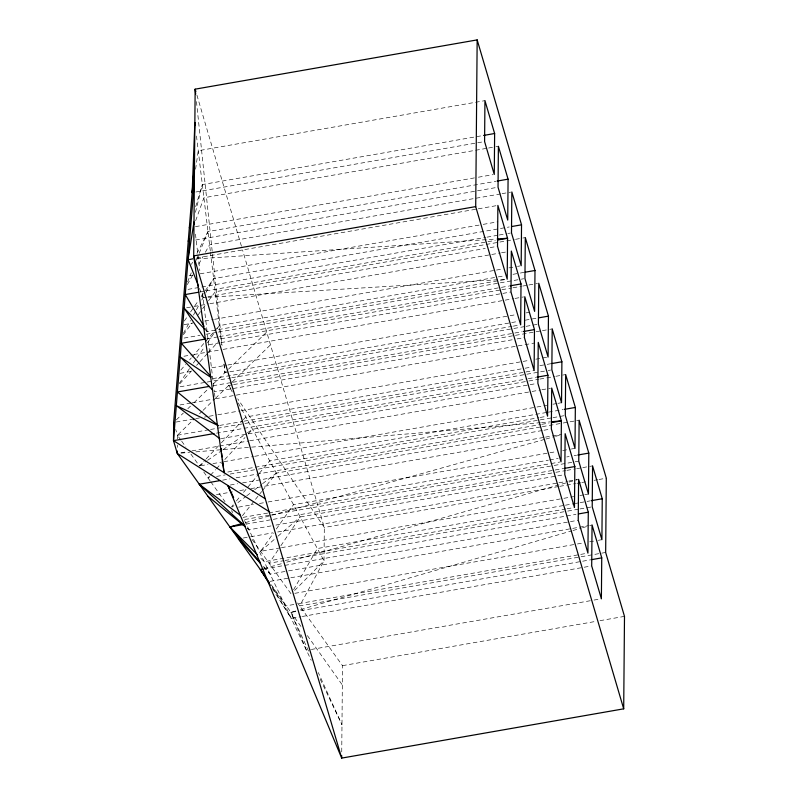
<?xml version="1.0" encoding="UTF-8"?>
<svg xmlns="http://www.w3.org/2000/svg" width="798" height="798" viewBox="0 0 798 798"><rect width="100%" height="100%" fill="white"/><g stroke="black" fill="none" stroke-linecap="round" stroke-linejoin="round"><path stroke-width="0.6" stroke-dasharray="3.99 2.99" d="M177.316 447.379L177.346 444.955M177.395 438.89L177.425 435.249L175.71 429.444M341.744 751.925L342.492 665.652L297.564 602.929M195.57 169.216L198.253 150.722L484.945 100.638M195.43 212.348L202.323 184.577L482.351 135.65M195.66 206.722L202.323 184.577M195.66 220.687L203.909 197.744L487.349 148.219M187.57 282.003L191.281 272.846M196.378 260.238L198.702 254.512M199.161 253.365L207.979 231.59L495.827 181.306M191.47 264.377L192.567 262.193M196.976 253.445L207.979 231.59M183.37 333.355L190.493 320.477M193.455 315.11L195.829 310.811M196.428 309.744L198.802 305.444M201.764 300.078L203.55 296.856M205.924 292.567L213.635 278.612L509.264 226.961M187.321 284.637L192.737 274.941M198.742 264.158L202.951 256.617M205.355 252.308L209.565 244.757L500.835 193.874M293.574 589.742L317.345 548.535L564.186 505.413M278.103 549.882L269.135 563.248L283.819 560.685M280.866 545.762L300.188 516.964L554.64 472.516M184.288 321.045L187.789 315.998M190.582 311.948L194.074 306.901M194.772 305.893L198.263 300.836M201.056 296.796L204.547 291.749M205.256 290.731L213.635 278.612M179.291 383.359L189.814 368.167M193.325 363.1L196.128 359.05M196.837 358.043L204.547 346.901M207.36 342.851L214.373 332.716M217.186 328.666L219.29 325.634L497.054 277.106M280.218 547.867L260.567 551.308L273.465 533.064M276.327 529.014L293.514 504.685L548.366 460.167M183.36 334.721L192.248 322.741M198.183 314.751L201.884 309.754M202.622 308.756L207.809 301.764M208.547 300.766L215.221 291.779L514.271 239.53M242.422 515.737L261.704 491.528M262.472 490.561L276.367 473.124L541.114 426.87M231.59 506.73L233.176 504.815M236.358 500.994L240.318 496.206M243.5 492.386L258.582 474.231M259.37 473.274L269.694 460.845L547.119 412.376M180.787 370.073L185.595 364.516M189.615 359.888L191.211 358.033M192.019 357.115L204.847 342.292M205.655 341.374L219.29 325.634M179.829 383.738L191.56 370.9M196.577 365.394L199.091 362.641M199.929 361.723L207.47 353.474M208.308 352.556L219.201 340.626M209.674 476.087L207.999 477.922L211.679 477.274M210.512 475.169L215.56 469.663M216.398 468.745L221.445 463.229M224.807 459.558L244.976 437.533M248.338 433.863L252.537 429.274L527.598 381.225M190.912 454.082L199.44 465.972L205.345 459.738M206.193 458.85L220.537 443.708M221.385 442.82L242.492 420.566M243.33 419.668L245.864 417.005L523.927 368.427M294.602 590.48L324.018 560.804L324.307 527.468L242.522 249.904M176.308 419.888L183.38 413.015M187.809 408.726L190.463 406.152M193.994 402.711L209.026 388.107M213.445 383.818L266.731 332.058M180.976 440.207L177.425 435.249L194.223 418.93M199.53 413.783L202.183 411.199M203.071 410.342L214.562 399.18M215.45 398.322L231.38 382.841M232.268 381.983L270.492 344.846M260.567 551.308L277.155 536.924M278.073 536.126L300.188 516.964M231.979 507.129L233.954 505.613M237.894 502.59L245.784 496.546M246.772 495.787L253.674 490.501M254.662 489.743L261.564 484.456M262.552 483.698L276.367 473.124M199.44 465.972L206.582 461.035M207.6 460.326L221.904 450.451M222.921 449.743L246.412 433.514M247.43 432.805L252.537 429.274M295.759 610.979L290.971 612.375L269.674 582.56M300.537 609.592L571.737 530.889M572.934 530.54L581.303 528.116M582.49 527.767L588.465 526.032M589.662 525.692L592.056 524.994M263.998 568.635L281.943 563.538M286.721 562.181L567.837 482.391M569.034 482.052L577.403 479.678M245.415 522.62L270.562 515.618M271.759 515.289L544.785 439.349M545.982 439.01L554.371 436.676M555.568 436.346L561.553 434.681M195.829 192.009L484.586 141.555M488.576 148.009L494.71 146.932M495.937 146.722L498.391 146.293M195.46 226.632L477.124 177.425M478.351 177.216L493.044 174.642M195.58 240.058L498.042 187.211M502.062 193.655L510.62 192.158M189.306 259.24L195.43 258.173M196.647 257.963L477.064 209.036M478.291 208.817L496.655 205.615M189.096 275.749L192.767 275.111M200.118 273.824L481.992 224.587M483.209 224.368L497.922 221.804M187.999 289.385L485.763 237.365M486.98 237.156L498.012 235.22M499.239 235.011L506.59 233.724M507.817 233.515L510.261 233.086M199.959 291.988L204.867 291.13M206.093 290.921L486.73 241.914M487.957 241.694L495.309 240.417M515.498 239.32L521.623 238.243M522.85 238.033L525.303 237.605M186.612 307.779L192.737 306.701M193.964 306.492L208.667 303.918M209.894 303.709L490.501 254.692M491.728 254.482L500.306 252.986M501.533 252.767L507.658 251.699M183.949 324.656L192.537 323.16M204.797 321.015L213.385 319.519M214.602 319.3L502.78 268.956M508.915 267.889L516.276 266.602M517.503 266.382L519.947 265.953M498.281 276.886L504.396 275.819M512.964 274.322L519.079 273.255M520.306 273.046L523.977 272.397M184.079 338.073L200.019 335.29M206.153 334.222L217.186 332.297M218.413 332.078L520.037 279.38M521.264 279.17L523.717 278.741M207.091 338.771L218.123 336.846M219.35 336.626L500.176 287.569M501.393 287.36L508.755 286.073M220.866 338.801L500.705 289.903M501.932 289.694L511.757 287.978M512.984 287.769L521.573 286.263M522.8 286.053L527.707 285.195M528.934 284.976L537.523 283.48M219.709 342.831L208.687 344.746L207.33 342.721M220.926 342.611L510.979 291.978M183.919 356.257L192.498 354.761M193.724 354.541L221.934 349.624M223.161 349.404L503.937 300.357M505.164 300.138L513.752 298.642M514.979 298.432L523.558 296.926M180.029 373.344L191.071 371.419M211.929 367.778L226.662 365.205M227.889 364.985L508.865 315.898M510.092 315.689L516.226 314.611M526.042 312.896L529.722 312.257M223.929 364.187L224.946 372.646L228.617 372.008M229.844 371.798L510.451 322.771M511.678 322.552L517.802 321.484M525.164 320.197L536.186 318.272M212.757 378.631L512.077 326.352M513.304 326.133L518.211 325.275M180.158 386.771L205.924 382.262M207.151 382.052L230.462 377.983M231.689 377.763L512.635 328.686M513.862 328.467L524.904 326.542M526.131 326.322L538.401 324.178M213.006 385.743L231.41 382.531M232.637 382.322L513.613 333.235M514.84 333.015L522.201 331.729M232.258 391.968L228.707 385.434L232.388 384.796M233.614 384.576L514.221 335.549M515.448 335.34L541.184 330.841M542.401 330.631L548.535 329.564M549.762 329.345L552.206 328.916M512.176 339.778L214.343 391.798L202.163 290.243M517.074 338.921L524.426 337.634M179.999 404.955L191.041 403.03M192.268 402.81L214.353 398.95M215.58 398.741L534.56 343.01M176.119 422.042L194.532 418.82M195.759 418.611L199.44 417.962M204.348 417.105L208.029 416.466M209.256 416.247L216.627 414.96M217.854 414.751L239.949 410.89M241.176 410.671L529.673 360.267M535.807 359.2L546.859 357.265M525.144 368.207L531.269 367.14M539.847 365.644L545.972 364.576M547.199 364.357L550.869 363.718M219.64 425.444L242.891 421.384M244.108 421.174L534.111 370.511M177.425 435.249L209.345 429.673M210.572 429.464L243.719 423.668M244.946 423.459L546.939 370.701M548.166 370.481L550.62 370.053M216.467 433.144L527.059 378.89M528.286 378.671L535.648 377.384M528.825 381.005L538.65 379.289M539.877 379.08L554.61 376.506M555.837 376.287L565.662 374.571M221.226 438.611L247.001 434.112M248.228 433.893L536.655 383.509M180.947 452.795L187.091 451.728M191.999 450.87L248.467 440.995M249.694 440.785L530.82 391.668M532.047 391.459L540.645 389.953M541.872 389.743L550.46 388.237M200.667 465.753L208.029 464.466M212.936 463.608L222.762 461.892M223.989 461.683L253.445 456.536M254.672 456.316L535.757 407.209M536.984 407L546.81 405.284M552.944 404.217L556.625 403.569M557.852 403.359L561.533 402.711M548.346 412.167L563.069 409.593M227.749 472.037L538.989 417.663M540.216 417.444L545.114 416.596M216.587 476.416L225.186 474.91M230.093 474.052L257.106 469.334M258.333 469.124L551.797 417.853M553.024 417.643L564.076 415.708M222.602 480.157L229.964 478.87M236.098 477.793L540.515 424.546M541.742 424.337L549.104 423.05M542.341 426.651L561.952 423.229M563.179 423.01L575.438 420.875M576.665 420.656L579.119 420.227M230.283 485.034L237.634 483.748M242.542 482.89L542.76 430.441M543.987 430.232L550.111 429.164M216.428 494.67L232.388 491.877M239.759 490.59L245.894 489.513M250.811 488.655L544.276 437.334M545.503 437.114L561.463 434.321M238.602 507.139L253.335 504.565M259.47 503.488L266.831 502.201M268.058 501.992L556.575 451.588M562.71 450.511L570.081 449.224M571.308 449.015L574.989 448.366M549.593 459.947L558.171 458.451M566.75 456.955L569.193 456.526M574.101 455.668L576.545 455.239M243.051 517.373L267.609 513.084M268.836 512.865L549.972 463.748M551.199 463.538L559.797 462.032M244.707 519.508L270.492 515.009M271.719 514.79L552.964 465.653M554.191 465.443L573.842 462.012M575.069 461.793L578.759 461.154M245.804 524.156L553.962 470.212M555.189 469.992L563.787 468.486M555.867 472.296L565.652 470.591M566.879 470.371L575.438 468.875M576.665 468.665L581.562 467.808M582.779 467.598L592.565 465.882M247.061 528.216L248.976 529.772L271.011 525.932M275.899 525.074L563.568 474.82M243.31 538.012L249.455 536.934M250.682 536.725L272.786 532.855M277.704 531.997L557.722 482.99M558.949 482.78L567.548 481.274M568.775 481.054L577.373 479.548M558.49 486.551L324.307 527.468L237.714 398.81M559.717 486.341L575.657 483.558M576.884 483.339L580.565 482.7M581.792 482.481L585.473 481.842M594.051 480.336L597.732 479.698M598.959 479.488L606.31 478.202M281.445 547.657L562.66 498.531M563.887 498.311L573.712 496.595M579.847 495.528L583.528 494.88M584.764 494.67L588.445 494.022M565.413 505.194L574.011 503.698M575.238 503.478L578.919 502.83M580.146 502.62L589.971 500.905M565.892 508.974L264.188 561.682L259.041 556.475M567.119 508.765L574.47 507.478M285.036 560.475L566.51 511.299M567.737 511.079L578.75 509.154M579.976 508.944L592.216 506.81M264.098 569.004L576.006 514.361M263.609 566.869L270.113 574.091L287.3 571.089M288.527 570.869L578.241 520.256M270.193 581.353L588.385 525.633M294.811 593.333L576.206 544.166M577.433 543.957L583.547 542.889M589.662 541.812L597.004 540.535M598.231 540.316L601.901 539.677M293.903 604.495L285.335 606.001L272.178 586.809L291.25 618.4L301.055 616.694M298.811 603.637L586.7 553.343M605.662 552.465L299.699 605.911L324.018 560.804L238.173 402.85M295.868 611.507L290.971 612.375L306.472 650.31L310.143 649.672M300.766 610.65L590.729 559.797M302.282 616.475L591.697 565.912M311.36 649.452L592.814 600.286M594.041 600.066L601.383 598.789M342.492 665.652L595.069 621.522M599.976 620.664L624.495 616.385M199.41 288.327L203.041 297.564L206.722 296.926M207.949 296.706L485.254 248.457M490.162 247.599L497.523 246.323M205.405 329.813L207.111 331.539L507.209 279.19M180.986 453.124L189.655 452.386M195.849 451.868L250.373 447.249M251.609 447.139L540.316 422.681M541.553 422.581L550.231 421.843M189.326 259.38L195.54 258.961M196.777 258.881L496.376 239.011M203.041 297.564L206.762 297.335M208.009 297.265L505.962 279.27M247.171 528.116L248.976 529.772M263.669 566.55L270.113 574.091M181.685 441.194L185.944 447.139M203.719 471.947L210.123 480.895M210.832 481.882L225.036 501.703M231.43 510.63L232.856 512.615M252.048 539.408L292.567 595.956M300.956 626.49L290.971 612.375L309.006 652.106M307.38 635.567L342.322 684.973M228.707 385.434L231.48 389.554M272.218 588.326L291.25 618.4M205.236 328.367L207.111 331.539M244.537 520.476L311.24 660.315M320.247 679.198L341.983 724.754L318.282 672.534M196.907 95.122L242.173 248.717M196.488 135.999L210.293 250.801M210.433 252.008L221.595 344.846M195.46 234.143L199.829 270.731M214.492 393.015L214.921 396.636M196.458 101.546L222.083 345.414M224.029 363.988L224.946 372.646"/><path stroke-width="1.2" d="M265.405 576.605L177.266 453.444L173.505 440.656L173.655 422.471L194.503 163.43M177.286 451.01L177.266 453.444L269.036 511.558M341.714 755.626L341.684 758.1L623.697 708.833L624.495 616.385L605.662 552.465L606.31 478.202L477.164 39.9L195.151 89.167L193.705 255.879L224.068 472.675L222.472 459.379M623.697 708.833L475.708 206.612L477.164 39.9M494.63 133.505L494.271 174.433L484.586 141.555L484.945 100.638L494.63 133.505L483.578 135.441M508.077 179.161L507.728 220.088L498.042 187.211L498.391 146.293L508.077 179.161L497.054 181.096M521.014 283.928L520.665 324.856L510.979 291.978L511.328 251.061L521.014 283.928L509.982 285.854M521.533 224.817L521.174 265.744L511.488 232.866L511.847 191.949L521.533 224.817L511.718 226.532M534.47 329.584L534.111 370.511L524.426 337.634L524.785 296.716L534.47 329.584L523.428 331.519M534.989 270.482L534.63 311.4L524.944 278.522L525.303 237.605L534.989 270.482L525.204 272.188M547.927 375.24L547.568 416.167L537.882 383.289L538.241 342.372L547.927 375.24L536.874 377.175M548.445 316.138L548.086 357.055L538.401 324.178L538.76 283.26L548.445 316.138L538.64 317.843M561.892 361.793L561.533 402.711L551.847 369.843L552.206 328.916L561.892 361.793L552.096 363.499M574.829 466.551L574.47 507.478L564.785 474.601L565.144 433.683L574.829 466.551L565.014 468.276M575.348 407.449L574.989 448.366L565.303 415.499L565.662 374.571L575.348 407.449L564.296 409.374M588.286 512.206L587.927 553.134L578.241 520.256L578.6 479.339L588.286 512.206L578.46 513.932M588.804 453.104L588.445 494.022L578.759 461.154L579.119 420.227L588.804 453.104L577.772 455.03M601.742 557.862L601.383 598.789L591.697 565.912L592.056 524.994L601.742 557.862L591.946 559.588M602.251 498.76L601.901 539.677L592.216 506.81L592.565 465.882L602.251 498.76L591.198 500.685M265.275 498.77L173.505 440.656L194.353 181.425M192.697 188.946L192.158 192.647L194.862 122.513L195.161 124.967M188.238 241.335L188.837 238.921M189.335 227.699L190.393 224.208M262.801 568.974L260.407 569.652L270.253 585.213M241.814 523.618L229.844 526.949L260.447 562.78M475.708 206.612L193.705 255.879L341.684 758.1L227.839 485.463L233.605 497.563M198.742 292.198L185.256 294.552L203.989 326.252M497.762 239.989L507.568 238.273L497.882 205.405L497.523 246.323L507.209 279.19L507.568 238.273L497.623 238.931M205.864 338.98L181.336 343.27L211.111 376.766M209.325 386.392L177.415 391.968L218.413 425.663L176.318 405.593L219.999 438.83M173.505 440.656L214.014 433.573M245.355 526.461L199.271 484.236L220.138 480.586M551.558 422.611L561.383 420.895L551.697 388.028L551.338 428.945L561.024 461.823L561.383 420.895L551.468 421.733M243.35 524.585L229.844 526.949L257.325 554.74M262.861 569.223L260.407 569.652L269.405 582.769M210.732 377.274L180.238 356.906L212.637 390.052M199.271 484.236L240.138 515.159M207.839 496.176L245.146 526.65M204.557 328.946L184.158 308.208L205.964 340.686M238.403 538.869L260.357 563.248M198.502 286.013L188.079 259.46L193.994 221.944L194.293 224.388M195.859 91.551L195.151 89.167L195.68 94.114M173.655 422.471L174.343 424.795M221.166 448.496L221.455 450.92M221.744 453.334L222.183 456.965"/></g></svg>
